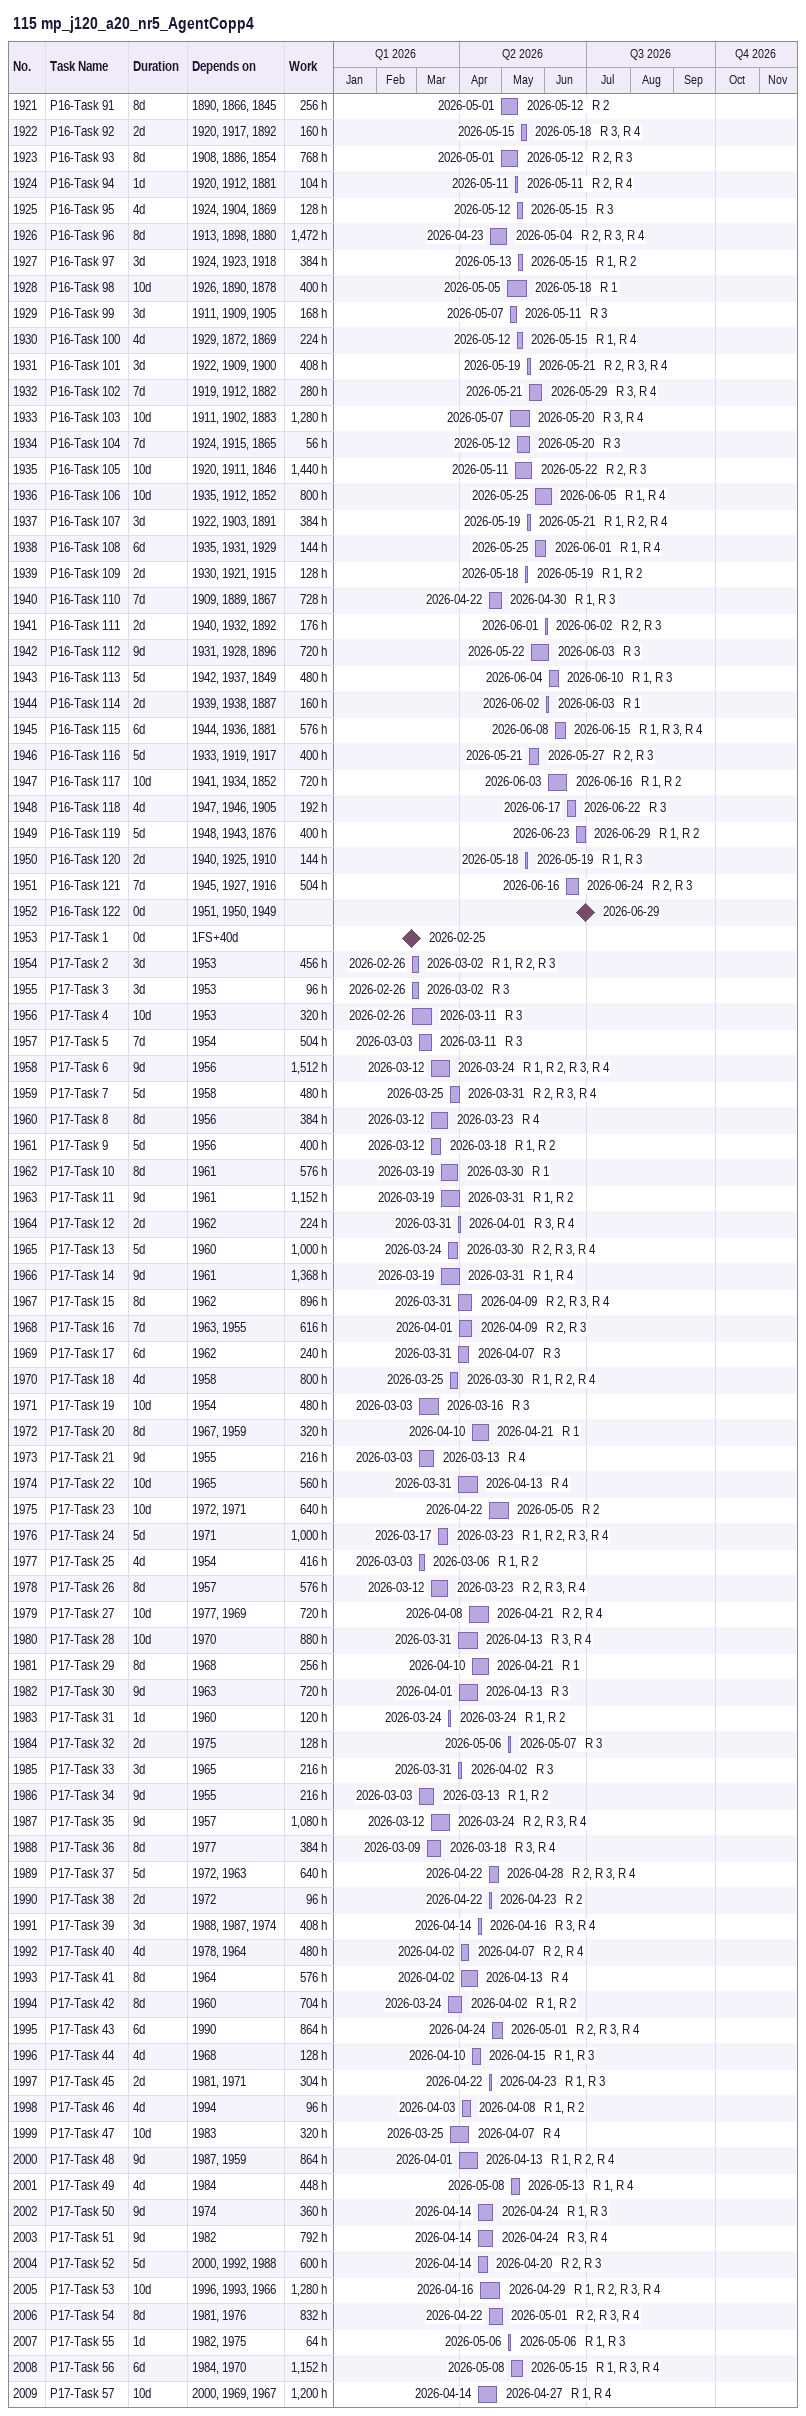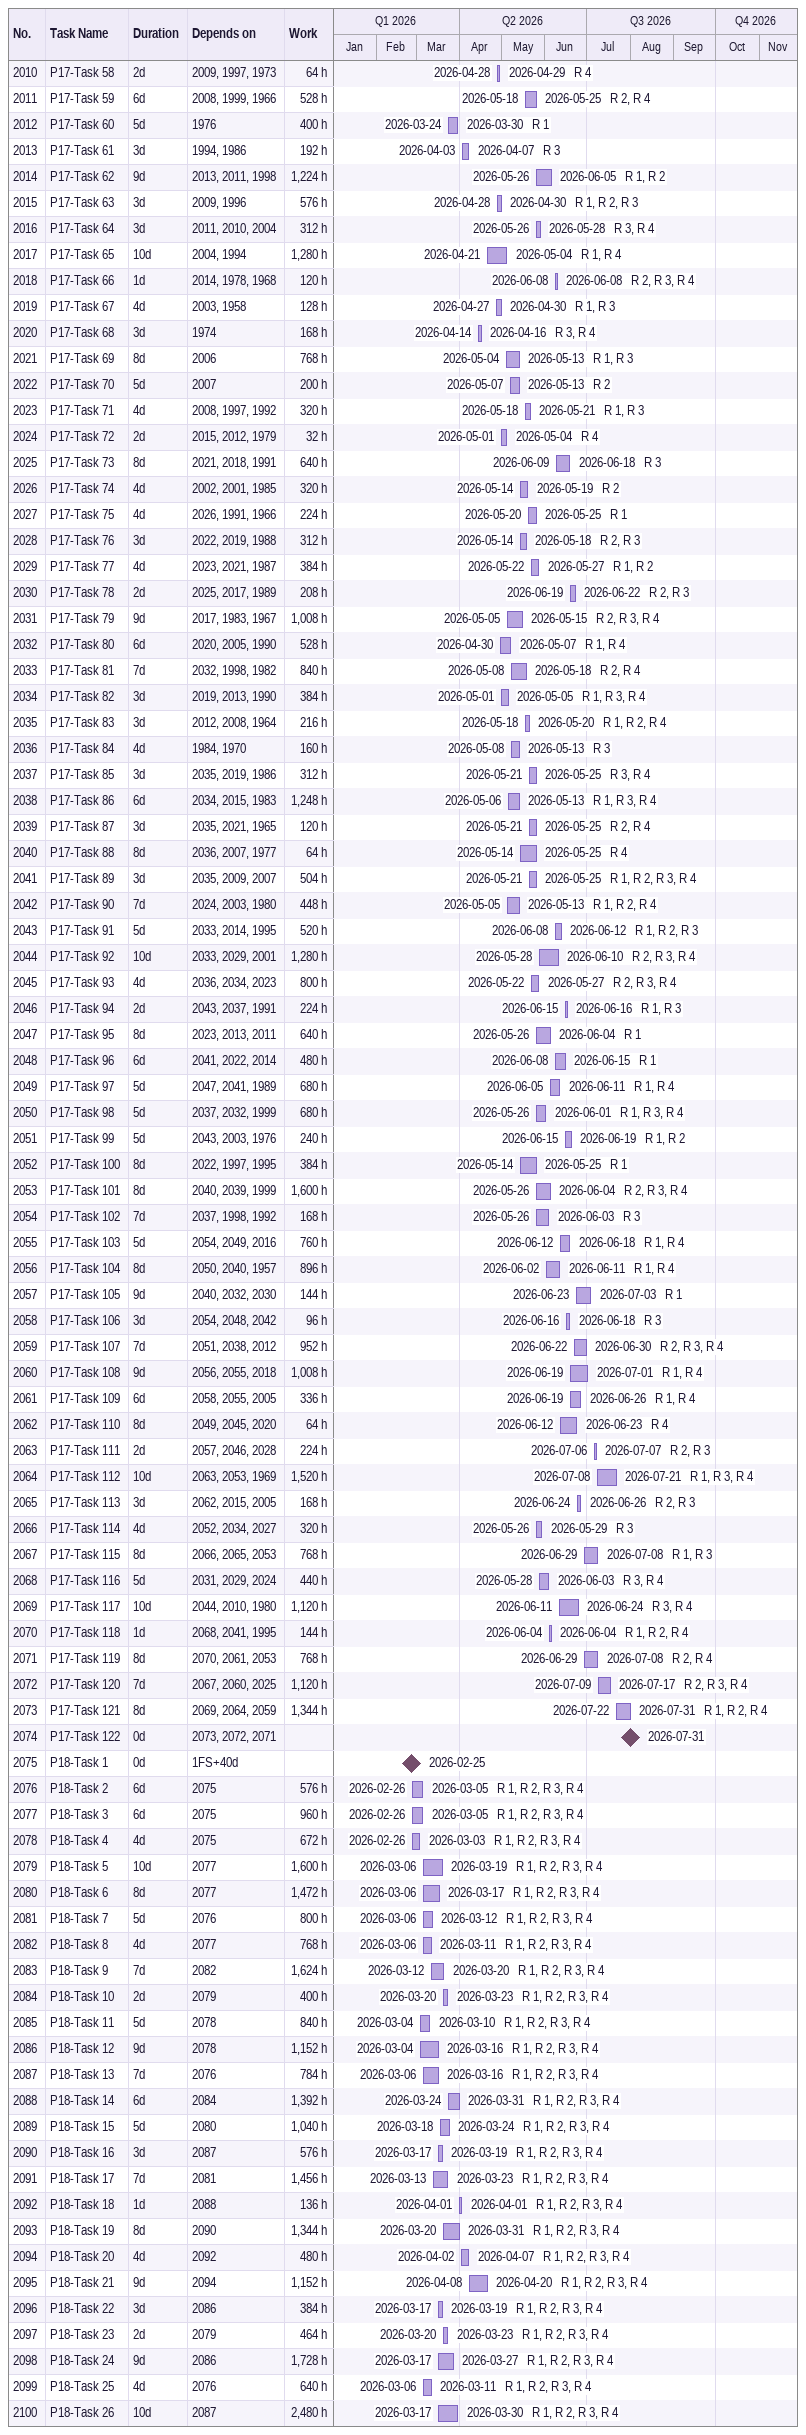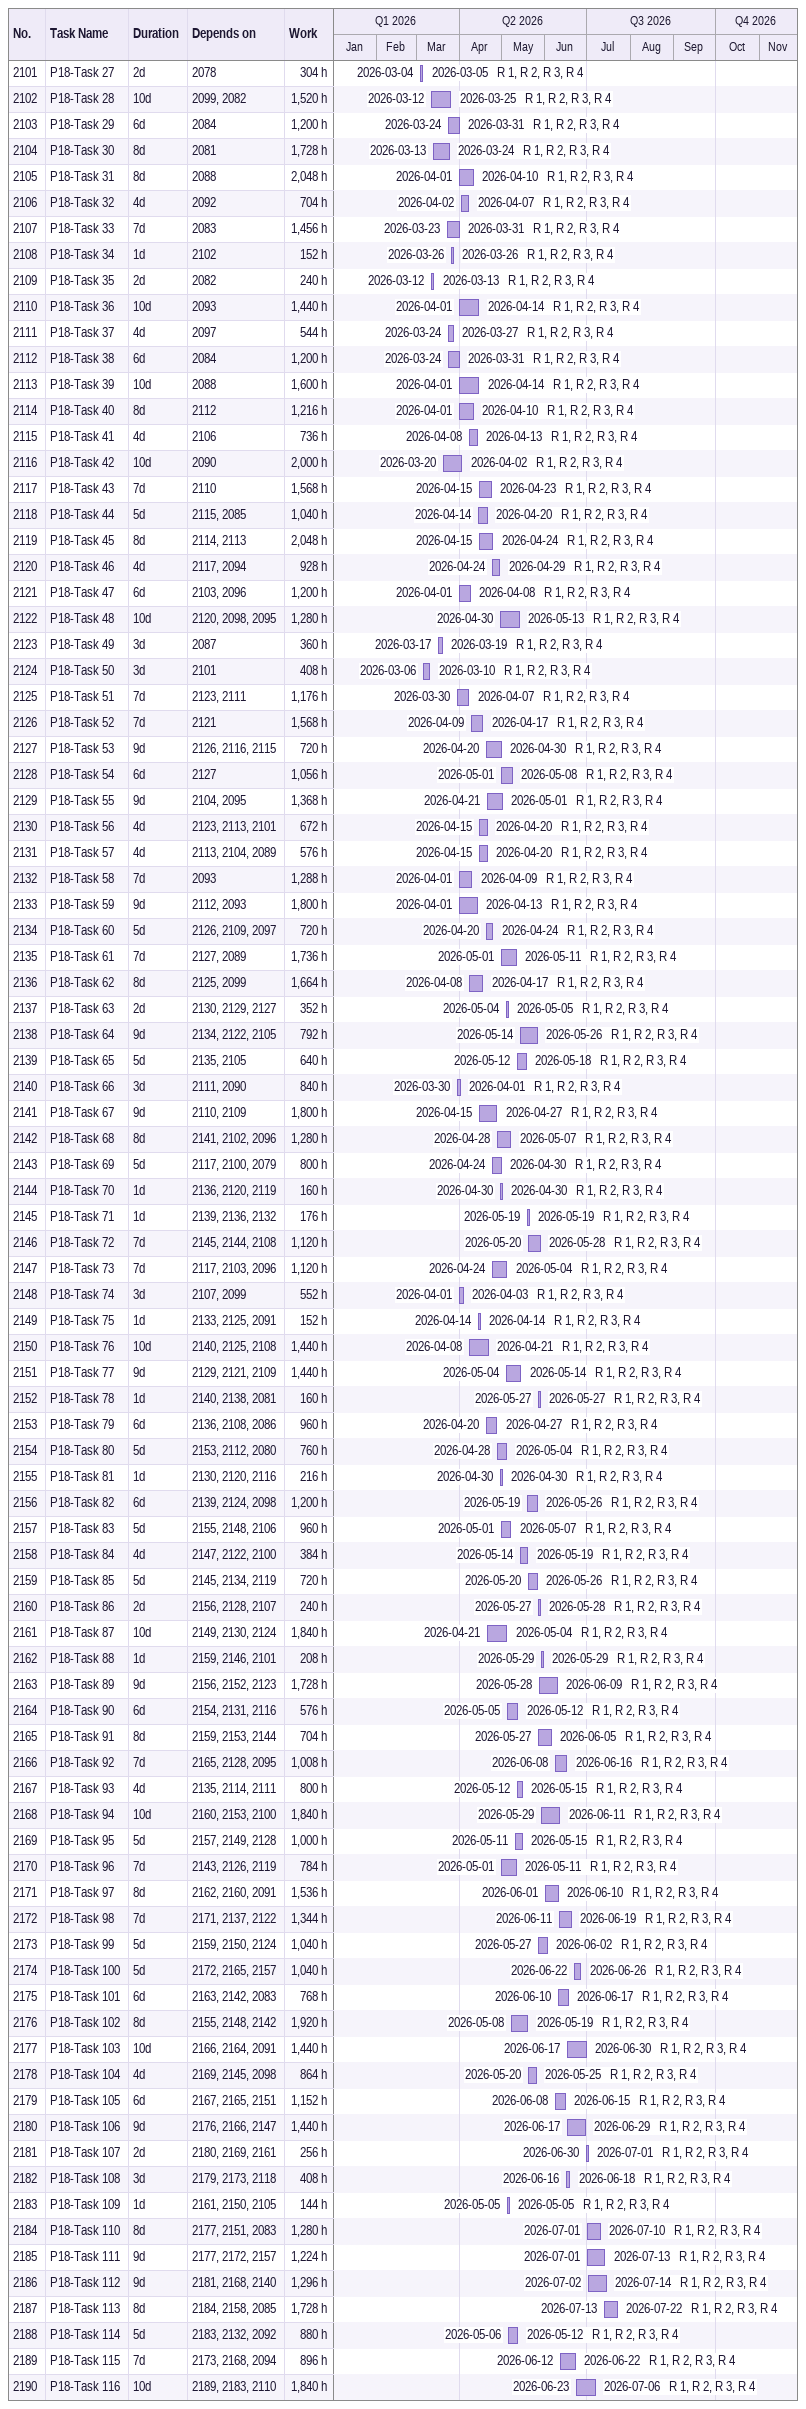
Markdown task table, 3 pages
115 mp_j120_a20_nr5_AgentCopp4

| ID | Task | Duration | Start | Finish | Predecessors | Resources | Work (h) |
|---|---|---|---|---|---|---|---|
| 1921 | P16-Task 91 | 8d | 2026-05-01 | 2026-05-12 | 1890, 1866, 1845 | R 2 | 256 |
| 1922 | P16-Task 92 | 2d | 2026-05-15 | 2026-05-18 | 1920, 1917, 1892 | R 3, R 4 | 160 |
| 1923 | P16-Task 93 | 8d | 2026-05-01 | 2026-05-12 | 1908, 1886, 1854 | R 2, R 3 | 768 |
| 1924 | P16-Task 94 | 1d | 2026-05-11 | 2026-05-11 | 1920, 1912, 1881 | R 2, R 4 | 104 |
| 1925 | P16-Task 95 | 4d | 2026-05-12 | 2026-05-15 | 1924, 1904, 1869 | R 3 | 128 |
| 1926 | P16-Task 96 | 8d | 2026-04-23 | 2026-05-04 | 1913, 1898, 1880 | R 2, R 3, R 4 | 1472 |
| 1927 | P16-Task 97 | 3d | 2026-05-13 | 2026-05-15 | 1924, 1923, 1918 | R 1, R 2 | 384 |
| 1928 | P16-Task 98 | 10d | 2026-05-05 | 2026-05-18 | 1926, 1890, 1878 | R 1 | 400 |
| 1929 | P16-Task 99 | 3d | 2026-05-07 | 2026-05-11 | 1911, 1909, 1905 | R 3 | 168 |
| 1930 | P16-Task 100 | 4d | 2026-05-12 | 2026-05-15 | 1929, 1872, 1869 | R 1, R 4 | 224 |
| 1931 | P16-Task 101 | 3d | 2026-05-19 | 2026-05-21 | 1922, 1909, 1900 | R 2, R 3, R 4 | 408 |
| 1932 | P16-Task 102 | 7d | 2026-05-21 | 2026-05-29 | 1919, 1912, 1882 | R 3, R 4 | 280 |
| 1933 | P16-Task 103 | 10d | 2026-05-07 | 2026-05-20 | 1911, 1902, 1883 | R 3, R 4 | 1280 |
| 1934 | P16-Task 104 | 7d | 2026-05-12 | 2026-05-20 | 1924, 1915, 1865 | R 3 | 56 |
| 1935 | P16-Task 105 | 10d | 2026-05-11 | 2026-05-22 | 1920, 1911, 1846 | R 2, R 3 | 1440 |
| 1936 | P16-Task 106 | 10d | 2026-05-25 | 2026-06-05 | 1935, 1912, 1852 | R 1, R 4 | 800 |
| 1937 | P16-Task 107 | 3d | 2026-05-19 | 2026-05-21 | 1922, 1903, 1891 | R 1, R 2, R 4 | 384 |
| 1938 | P16-Task 108 | 6d | 2026-05-25 | 2026-06-01 | 1935, 1931, 1929 | R 1, R 4 | 144 |
| 1939 | P16-Task 109 | 2d | 2026-05-18 | 2026-05-19 | 1930, 1921, 1915 | R 1, R 2 | 128 |
| 1940 | P16-Task 110 | 7d | 2026-04-22 | 2026-04-30 | 1909, 1889, 1867 | R 1, R 3 | 728 |
| 1941 | P16-Task 111 | 2d | 2026-06-01 | 2026-06-02 | 1940, 1932, 1892 | R 2, R 3 | 176 |
| 1942 | P16-Task 112 | 9d | 2026-05-22 | 2026-06-03 | 1931, 1928, 1896 | R 3 | 720 |
| 1943 | P16-Task 113 | 5d | 2026-06-04 | 2026-06-10 | 1942, 1937, 1849 | R 1, R 3 | 480 |
| 1944 | P16-Task 114 | 2d | 2026-06-02 | 2026-06-03 | 1939, 1938, 1887 | R 1 | 160 |
| 1945 | P16-Task 115 | 6d | 2026-06-08 | 2026-06-15 | 1944, 1936, 1881 | R 1, R 3, R 4 | 576 |
| 1946 | P16-Task 116 | 5d | 2026-05-21 | 2026-05-27 | 1933, 1919, 1917 | R 2, R 3 | 400 |
| 1947 | P16-Task 117 | 10d | 2026-06-03 | 2026-06-16 | 1941, 1934, 1852 | R 1, R 2 | 720 |
| 1948 | P16-Task 118 | 4d | 2026-06-17 | 2026-06-22 | 1947, 1946, 1905 | R 3 | 192 |
| 1949 | P16-Task 119 | 5d | 2026-06-23 | 2026-06-29 | 1948, 1943, 1876 | R 1, R 2 | 400 |
| 1950 | P16-Task 120 | 2d | 2026-05-18 | 2026-05-19 | 1940, 1925, 1910 | R 1, R 3 | 144 |
| 1951 | P16-Task 121 | 7d | 2026-06-16 | 2026-06-24 | 1945, 1927, 1916 | R 2, R 3 | 504 |
| 1952 | P16-Task 122 | 0d | 2026-06-29 | 2026-06-29 | 1951, 1950, 1949 |  |  |
| 1953 | P17-Task 1 | 0d | 2026-02-25 | 2026-02-25 | 1FS+40d |  |  |
| 1954 | P17-Task 2 | 3d | 2026-02-26 | 2026-03-02 | 1953 | R 1, R 2, R 3 | 456 |
| 1955 | P17-Task 3 | 3d | 2026-02-26 | 2026-03-02 | 1953 | R 3 | 96 |
| 1956 | P17-Task 4 | 10d | 2026-02-26 | 2026-03-11 | 1953 | R 3 | 320 |
| 1957 | P17-Task 5 | 7d | 2026-03-03 | 2026-03-11 | 1954 | R 3 | 504 |
| 1958 | P17-Task 6 | 9d | 2026-03-12 | 2026-03-24 | 1956 | R 1, R 2, R 3, R 4 | 1512 |
| 1959 | P17-Task 7 | 5d | 2026-03-25 | 2026-03-31 | 1958 | R 2, R 3, R 4 | 480 |
| 1960 | P17-Task 8 | 8d | 2026-03-12 | 2026-03-23 | 1956 | R 4 | 384 |
| 1961 | P17-Task 9 | 5d | 2026-03-12 | 2026-03-18 | 1956 | R 1, R 2 | 400 |
| 1962 | P17-Task 10 | 8d | 2026-03-19 | 2026-03-30 | 1961 | R 1 | 576 |
| 1963 | P17-Task 11 | 9d | 2026-03-19 | 2026-03-31 | 1961 | R 1, R 2 | 1152 |
| 1964 | P17-Task 12 | 2d | 2026-03-31 | 2026-04-01 | 1962 | R 3, R 4 | 224 |
| 1965 | P17-Task 13 | 5d | 2026-03-24 | 2026-03-30 | 1960 | R 2, R 3, R 4 | 1000 |
| 1966 | P17-Task 14 | 9d | 2026-03-19 | 2026-03-31 | 1961 | R 1, R 4 | 1368 |
| 1967 | P17-Task 15 | 8d | 2026-03-31 | 2026-04-09 | 1962 | R 2, R 3, R 4 | 896 |
| 1968 | P17-Task 16 | 7d | 2026-04-01 | 2026-04-09 | 1963, 1955 | R 2, R 3 | 616 |
| 1969 | P17-Task 17 | 6d | 2026-03-31 | 2026-04-07 | 1962 | R 3 | 240 |
| 1970 | P17-Task 18 | 4d | 2026-03-25 | 2026-03-30 | 1958 | R 1, R 2, R 4 | 800 |
| 1971 | P17-Task 19 | 10d | 2026-03-03 | 2026-03-16 | 1954 | R 3 | 480 |
| 1972 | P17-Task 20 | 8d | 2026-04-10 | 2026-04-21 | 1967, 1959 | R 1 | 320 |
| 1973 | P17-Task 21 | 9d | 2026-03-03 | 2026-03-13 | 1955 | R 4 | 216 |
| 1974 | P17-Task 22 | 10d | 2026-03-31 | 2026-04-13 | 1965 | R 4 | 560 |
| 1975 | P17-Task 23 | 10d | 2026-04-22 | 2026-05-05 | 1972, 1971 | R 2 | 640 |
| 1976 | P17-Task 24 | 5d | 2026-03-17 | 2026-03-23 | 1971 | R 1, R 2, R 3, R 4 | 1000 |
| 1977 | P17-Task 25 | 4d | 2026-03-03 | 2026-03-06 | 1954 | R 1, R 2 | 416 |
| 1978 | P17-Task 26 | 8d | 2026-03-12 | 2026-03-23 | 1957 | R 2, R 3, R 4 | 576 |
| 1979 | P17-Task 27 | 10d | 2026-04-08 | 2026-04-21 | 1977, 1969 | R 2, R 4 | 720 |
| 1980 | P17-Task 28 | 10d | 2026-03-31 | 2026-04-13 | 1970 | R 3, R 4 | 880 |
| 1981 | P17-Task 29 | 8d | 2026-04-10 | 2026-04-21 | 1968 | R 1 | 256 |
| 1982 | P17-Task 30 | 9d | 2026-04-01 | 2026-04-13 | 1963 | R 3 | 720 |
| 1983 | P17-Task 31 | 1d | 2026-03-24 | 2026-03-24 | 1960 | R 1, R 2 | 120 |
| 1984 | P17-Task 32 | 2d | 2026-05-06 | 2026-05-07 | 1975 | R 3 | 128 |
| 1985 | P17-Task 33 | 3d | 2026-03-31 | 2026-04-02 | 1965 | R 3 | 216 |
| 1986 | P17-Task 34 | 9d | 2026-03-03 | 2026-03-13 | 1955 | R 1, R 2 | 216 |
| 1987 | P17-Task 35 | 9d | 2026-03-12 | 2026-03-24 | 1957 | R 2, R 3, R 4 | 1080 |
| 1988 | P17-Task 36 | 8d | 2026-03-09 | 2026-03-18 | 1977 | R 3, R 4 | 384 |
| 1989 | P17-Task 37 | 5d | 2026-04-22 | 2026-04-28 | 1972, 1963 | R 2, R 3, R 4 | 640 |
| 1990 | P17-Task 38 | 2d | 2026-04-22 | 2026-04-23 | 1972 | R 2 | 96 |
| 1991 | P17-Task 39 | 3d | 2026-04-14 | 2026-04-16 | 1988, 1987, 1974 | R 3, R 4 | 408 |
| 1992 | P17-Task 40 | 4d | 2026-04-02 | 2026-04-07 | 1978, 1964 | R 2, R 4 | 480 |
| 1993 | P17-Task 41 | 8d | 2026-04-02 | 2026-04-13 | 1964 | R 4 | 576 |
| 1994 | P17-Task 42 | 8d | 2026-03-24 | 2026-04-02 | 1960 | R 1, R 2 | 704 |
| 1995 | P17-Task 43 | 6d | 2026-04-24 | 2026-05-01 | 1990 | R 2, R 3, R 4 | 864 |
| 1996 | P17-Task 44 | 4d | 2026-04-10 | 2026-04-15 | 1968 | R 1, R 3 | 128 |
| 1997 | P17-Task 45 | 2d | 2026-04-22 | 2026-04-23 | 1981, 1971 | R 1, R 3 | 304 |
| 1998 | P17-Task 46 | 4d | 2026-04-03 | 2026-04-08 | 1994 | R 1, R 2 | 96 |
| 1999 | P17-Task 47 | 10d | 2026-03-25 | 2026-04-07 | 1983 | R 4 | 320 |
| 2000 | P17-Task 48 | 9d | 2026-04-01 | 2026-04-13 | 1987, 1959 | R 1, R 2, R 4 | 864 |
| 2001 | P17-Task 49 | 4d | 2026-05-08 | 2026-05-13 | 1984 | R 1, R 4 | 448 |
| 2002 | P17-Task 50 | 9d | 2026-04-14 | 2026-04-24 | 1974 | R 1, R 3 | 360 |
| 2003 | P17-Task 51 | 9d | 2026-04-14 | 2026-04-24 | 1982 | R 3, R 4 | 792 |
| 2004 | P17-Task 52 | 5d | 2026-04-14 | 2026-04-20 | 2000, 1992, 1988 | R 2, R 3 | 600 |
| 2005 | P17-Task 53 | 10d | 2026-04-16 | 2026-04-29 | 1996, 1993, 1966 | R 1, R 2, R 3, R 4 | 1280 |
| 2006 | P17-Task 54 | 8d | 2026-04-22 | 2026-05-01 | 1981, 1976 | R 2, R 3, R 4 | 832 |
| 2007 | P17-Task 55 | 1d | 2026-05-06 | 2026-05-06 | 1982, 1975 | R 1, R 3 | 64 |
| 2008 | P17-Task 56 | 6d | 2026-05-08 | 2026-05-15 | 1984, 1970 | R 1, R 3, R 4 | 1152 |
| 2009 | P17-Task 57 | 10d | 2026-04-14 | 2026-04-27 | 2000, 1969, 1967 | R 1, R 4 | 1200 |
| 2010 | P17-Task 58 | 2d | 2026-04-28 | 2026-04-29 | 2009, 1997, 1973 | R 4 | 64 |
| 2011 | P17-Task 59 | 6d | 2026-05-18 | 2026-05-25 | 2008, 1999, 1966 | R 2, R 4 | 528 |
| 2012 | P17-Task 60 | 5d | 2026-03-24 | 2026-03-30 | 1976 | R 1 | 400 |
| 2013 | P17-Task 61 | 3d | 2026-04-03 | 2026-04-07 | 1994, 1986 | R 3 | 192 |
| 2014 | P17-Task 62 | 9d | 2026-05-26 | 2026-06-05 | 2013, 2011, 1998 | R 1, R 2 | 1224 |
| 2015 | P17-Task 63 | 3d | 2026-04-28 | 2026-04-30 | 2009, 1996 | R 1, R 2, R 3 | 576 |
| 2016 | P17-Task 64 | 3d | 2026-05-26 | 2026-05-28 | 2011, 2010, 2004 | R 3, R 4 | 312 |
| 2017 | P17-Task 65 | 10d | 2026-04-21 | 2026-05-04 | 2004, 1994 | R 1, R 4 | 1280 |
| 2018 | P17-Task 66 | 1d | 2026-06-08 | 2026-06-08 | 2014, 1978, 1968 | R 2, R 3, R 4 | 120 |
| 2019 | P17-Task 67 | 4d | 2026-04-27 | 2026-04-30 | 2003, 1958 | R 1, R 3 | 128 |
| 2020 | P17-Task 68 | 3d | 2026-04-14 | 2026-04-16 | 1974 | R 3, R 4 | 168 |
| 2021 | P17-Task 69 | 8d | 2026-05-04 | 2026-05-13 | 2006 | R 1, R 3 | 768 |
| 2022 | P17-Task 70 | 5d | 2026-05-07 | 2026-05-13 | 2007 | R 2 | 200 |
| 2023 | P17-Task 71 | 4d | 2026-05-18 | 2026-05-21 | 2008, 1997, 1992 | R 1, R 3 | 320 |
| 2024 | P17-Task 72 | 2d | 2026-05-01 | 2026-05-04 | 2015, 2012, 1979 | R 4 | 32 |
| 2025 | P17-Task 73 | 8d | 2026-06-09 | 2026-06-18 | 2021, 2018, 1991 | R 3 | 640 |
| 2026 | P17-Task 74 | 4d | 2026-05-14 | 2026-05-19 | 2002, 2001, 1985 | R 2 | 320 |
| 2027 | P17-Task 75 | 4d | 2026-05-20 | 2026-05-25 | 2026, 1991, 1966 | R 1 | 224 |
| 2028 | P17-Task 76 | 3d | 2026-05-14 | 2026-05-18 | 2022, 2019, 1988 | R 2, R 3 | 312 |
| 2029 | P17-Task 77 | 4d | 2026-05-22 | 2026-05-27 | 2023, 2021, 1987 | R 1, R 2 | 384 |
| 2030 | P17-Task 78 | 2d | 2026-06-19 | 2026-06-22 | 2025, 2017, 1989 | R 2, R 3 | 208 |
| 2031 | P17-Task 79 | 9d | 2026-05-05 | 2026-05-15 | 2017, 1983, 1967 | R 2, R 3, R 4 | 1008 |
| 2032 | P17-Task 80 | 6d | 2026-04-30 | 2026-05-07 | 2020, 2005, 1990 | R 1, R 4 | 528 |
| 2033 | P17-Task 81 | 7d | 2026-05-08 | 2026-05-18 | 2032, 1998, 1982 | R 2, R 4 | 840 |
| 2034 | P17-Task 82 | 3d | 2026-05-01 | 2026-05-05 | 2019, 2013, 1990 | R 1, R 3, R 4 | 384 |
| 2035 | P17-Task 83 | 3d | 2026-05-18 | 2026-05-20 | 2012, 2008, 1964 | R 1, R 2, R 4 | 216 |
| 2036 | P17-Task 84 | 4d | 2026-05-08 | 2026-05-13 | 1984, 1970 | R 3 | 160 |
| 2037 | P17-Task 85 | 3d | 2026-05-21 | 2026-05-25 | 2035, 2019, 1986 | R 3, R 4 | 312 |
| 2038 | P17-Task 86 | 6d | 2026-05-06 | 2026-05-13 | 2034, 2015, 1983 | R 1, R 3, R 4 | 1248 |
| 2039 | P17-Task 87 | 3d | 2026-05-21 | 2026-05-25 | 2035, 2021, 1965 | R 2, R 4 | 120 |
| 2040 | P17-Task 88 | 8d | 2026-05-14 | 2026-05-25 | 2036, 2007, 1977 | R 4 | 64 |
| 2041 | P17-Task 89 | 3d | 2026-05-21 | 2026-05-25 | 2035, 2009, 2007 | R 1, R 2, R 3, R 4 | 504 |
| 2042 | P17-Task 90 | 7d | 2026-05-05 | 2026-05-13 | 2024, 2003, 1980 | R 1, R 2, R 4 | 448 |
| 2043 | P17-Task 91 | 5d | 2026-06-08 | 2026-06-12 | 2033, 2014, 1995 | R 1, R 2, R 3 | 520 |
| 2044 | P17-Task 92 | 10d | 2026-05-28 | 2026-06-10 | 2033, 2029, 2001 | R 2, R 3, R 4 | 1280 |
| 2045 | P17-Task 93 | 4d | 2026-05-22 | 2026-05-27 | 2036, 2034, 2023 | R 2, R 3, R 4 | 800 |
| 2046 | P17-Task 94 | 2d | 2026-06-15 | 2026-06-16 | 2043, 2037, 1991 | R 1, R 3 | 224 |
| 2047 | P17-Task 95 | 8d | 2026-05-26 | 2026-06-04 | 2023, 2013, 2011 | R 1 | 640 |
| 2048 | P17-Task 96 | 6d | 2026-06-08 | 2026-06-15 | 2041, 2022, 2014 | R 1 | 480 |
| 2049 | P17-Task 97 | 5d | 2026-06-05 | 2026-06-11 | 2047, 2041, 1989 | R 1, R 4 | 680 |
| 2050 | P17-Task 98 | 5d | 2026-05-26 | 2026-06-01 | 2037, 2032, 1999 | R 1, R 3, R 4 | 680 |
| 2051 | P17-Task 99 | 5d | 2026-06-15 | 2026-06-19 | 2043, 2003, 1976 | R 1, R 2 | 240 |
| 2052 | P17-Task 100 | 8d | 2026-05-14 | 2026-05-25 | 2022, 1997, 1995 | R 1 | 384 |
| 2053 | P17-Task 101 | 8d | 2026-05-26 | 2026-06-04 | 2040, 2039, 1999 | R 2, R 3, R 4 | 1600 |
| 2054 | P17-Task 102 | 7d | 2026-05-26 | 2026-06-03 | 2037, 1998, 1992 | R 3 | 168 |
| 2055 | P17-Task 103 | 5d | 2026-06-12 | 2026-06-18 | 2054, 2049, 2016 | R 1, R 4 | 760 |
| 2056 | P17-Task 104 | 8d | 2026-06-02 | 2026-06-11 | 2050, 2040, 1957 | R 1, R 4 | 896 |
| 2057 | P17-Task 105 | 9d | 2026-06-23 | 2026-07-03 | 2040, 2032, 2030 | R 1 | 144 |
| 2058 | P17-Task 106 | 3d | 2026-06-16 | 2026-06-18 | 2054, 2048, 2042 | R 3 | 96 |
| 2059 | P17-Task 107 | 7d | 2026-06-22 | 2026-06-30 | 2051, 2038, 2012 | R 2, R 3, R 4 | 952 |
| 2060 | P17-Task 108 | 9d | 2026-06-19 | 2026-07-01 | 2056, 2055, 2018 | R 1, R 4 | 1008 |
| 2061 | P17-Task 109 | 6d | 2026-06-19 | 2026-06-26 | 2058, 2055, 2005 | R 1, R 4 | 336 |
| 2062 | P17-Task 110 | 8d | 2026-06-12 | 2026-06-23 | 2049, 2045, 2020 | R 4 | 64 |
| 2063 | P17-Task 111 | 2d | 2026-07-06 | 2026-07-07 | 2057, 2046, 2028 | R 2, R 3 | 224 |
| 2064 | P17-Task 112 | 10d | 2026-07-08 | 2026-07-21 | 2063, 2053, 1969 | R 1, R 3, R 4 | 1520 |
| 2065 | P17-Task 113 | 3d | 2026-06-24 | 2026-06-26 | 2062, 2015, 2005 | R 2, R 3 | 168 |
| 2066 | P17-Task 114 | 4d | 2026-05-26 | 2026-05-29 | 2052, 2034, 2027 | R 3 | 320 |
| 2067 | P17-Task 115 | 8d | 2026-06-29 | 2026-07-08 | 2066, 2065, 2053 | R 1, R 3 | 768 |
| 2068 | P17-Task 116 | 5d | 2026-05-28 | 2026-06-03 | 2031, 2029, 2024 | R 3, R 4 | 440 |
| 2069 | P17-Task 117 | 10d | 2026-06-11 | 2026-06-24 | 2044, 2010, 1980 | R 3, R 4 | 1120 |
| 2070 | P17-Task 118 | 1d | 2026-06-04 | 2026-06-04 | 2068, 2041, 1995 | R 1, R 2, R 4 | 144 |
| 2071 | P17-Task 119 | 8d | 2026-06-29 | 2026-07-08 | 2070, 2061, 2053 | R 2, R 4 | 768 |
| 2072 | P17-Task 120 | 7d | 2026-07-09 | 2026-07-17 | 2067, 2060, 2025 | R 2, R 3, R 4 | 1120 |
| 2073 | P17-Task 121 | 8d | 2026-07-22 | 2026-07-31 | 2069, 2064, 2059 | R 1, R 2, R 4 | 1344 |
| 2074 | P17-Task 122 | 0d | 2026-07-31 | 2026-07-31 | 2073, 2072, 2071 |  |  |
| 2075 | P18-Task 1 | 0d | 2026-02-25 | 2026-02-25 | 1FS+40d |  |  |
| 2076 | P18-Task 2 | 6d | 2026-02-26 | 2026-03-05 | 2075 | R 1, R 2, R 3, R 4 | 576 |
| 2077 | P18-Task 3 | 6d | 2026-02-26 | 2026-03-05 | 2075 | R 1, R 2, R 3, R 4 | 960 |
| 2078 | P18-Task 4 | 4d | 2026-02-26 | 2026-03-03 | 2075 | R 1, R 2, R 3, R 4 | 672 |
| 2079 | P18-Task 5 | 10d | 2026-03-06 | 2026-03-19 | 2077 | R 1, R 2, R 3, R 4 | 1600 |
| 2080 | P18-Task 6 | 8d | 2026-03-06 | 2026-03-17 | 2077 | R 1, R 2, R 3, R 4 | 1472 |
| 2081 | P18-Task 7 | 5d | 2026-03-06 | 2026-03-12 | 2076 | R 1, R 2, R 3, R 4 | 800 |
| 2082 | P18-Task 8 | 4d | 2026-03-06 | 2026-03-11 | 2077 | R 1, R 2, R 3, R 4 | 768 |
| 2083 | P18-Task 9 | 7d | 2026-03-12 | 2026-03-20 | 2082 | R 1, R 2, R 3, R 4 | 1624 |
| 2084 | P18-Task 10 | 2d | 2026-03-20 | 2026-03-23 | 2079 | R 1, R 2, R 3, R 4 | 400 |
| 2085 | P18-Task 11 | 5d | 2026-03-04 | 2026-03-10 | 2078 | R 1, R 2, R 3, R 4 | 840 |
| 2086 | P18-Task 12 | 9d | 2026-03-04 | 2026-03-16 | 2078 | R 1, R 2, R 3, R 4 | 1152 |
| 2087 | P18-Task 13 | 7d | 2026-03-06 | 2026-03-16 | 2076 | R 1, R 2, R 3, R 4 | 784 |
| 2088 | P18-Task 14 | 6d | 2026-03-24 | 2026-03-31 | 2084 | R 1, R 2, R 3, R 4 | 1392 |
| 2089 | P18-Task 15 | 5d | 2026-03-18 | 2026-03-24 | 2080 | R 1, R 2, R 3, R 4 | 1040 |
| 2090 | P18-Task 16 | 3d | 2026-03-17 | 2026-03-19 | 2087 | R 1, R 2, R 3, R 4 | 576 |
| 2091 | P18-Task 17 | 7d | 2026-03-13 | 2026-03-23 | 2081 | R 1, R 2, R 3, R 4 | 1456 |
| 2092 | P18-Task 18 | 1d | 2026-04-01 | 2026-04-01 | 2088 | R 1, R 2, R 3, R 4 | 136 |
| 2093 | P18-Task 19 | 8d | 2026-03-20 | 2026-03-31 | 2090 | R 1, R 2, R 3, R 4 | 1344 |
| 2094 | P18-Task 20 | 4d | 2026-04-02 | 2026-04-07 | 2092 | R 1, R 2, R 3, R 4 | 480 |
| 2095 | P18-Task 21 | 9d | 2026-04-08 | 2026-04-20 | 2094 | R 1, R 2, R 3, R 4 | 1152 |
| 2096 | P18-Task 22 | 3d | 2026-03-17 | 2026-03-19 | 2086 | R 1, R 2, R 3, R 4 | 384 |
| 2097 | P18-Task 23 | 2d | 2026-03-20 | 2026-03-23 | 2079 | R 1, R 2, R 3, R 4 | 464 |
| 2098 | P18-Task 24 | 9d | 2026-03-17 | 2026-03-27 | 2086 | R 1, R 2, R 3, R 4 | 1728 |
| 2099 | P18-Task 25 | 4d | 2026-03-06 | 2026-03-11 | 2076 | R 1, R 2, R 3, R 4 | 640 |
| 2100 | P18-Task 26 | 10d | 2026-03-17 | 2026-03-30 | 2087 | R 1, R 2, R 3, R 4 | 2480 |
| 2101 | P18-Task 27 | 2d | 2026-03-04 | 2026-03-05 | 2078 | R 1, R 2, R 3, R 4 | 304 |
| 2102 | P18-Task 28 | 10d | 2026-03-12 | 2026-03-25 | 2099, 2082 | R 1, R 2, R 3, R 4 | 1520 |
| 2103 | P18-Task 29 | 6d | 2026-03-24 | 2026-03-31 | 2084 | R 1, R 2, R 3, R 4 | 1200 |
| 2104 | P18-Task 30 | 8d | 2026-03-13 | 2026-03-24 | 2081 | R 1, R 2, R 3, R 4 | 1728 |
| 2105 | P18-Task 31 | 8d | 2026-04-01 | 2026-04-10 | 2088 | R 1, R 2, R 3, R 4 | 2048 |
| 2106 | P18-Task 32 | 4d | 2026-04-02 | 2026-04-07 | 2092 | R 1, R 2, R 3, R 4 | 704 |
| 2107 | P18-Task 33 | 7d | 2026-03-23 | 2026-03-31 | 2083 | R 1, R 2, R 3, R 4 | 1456 |
| 2108 | P18-Task 34 | 1d | 2026-03-26 | 2026-03-26 | 2102 | R 1, R 2, R 3, R 4 | 152 |
| 2109 | P18-Task 35 | 2d | 2026-03-12 | 2026-03-13 | 2082 | R 1, R 2, R 3, R 4 | 240 |
| 2110 | P18-Task 36 | 10d | 2026-04-01 | 2026-04-14 | 2093 | R 1, R 2, R 3, R 4 | 1440 |
| 2111 | P18-Task 37 | 4d | 2026-03-24 | 2026-03-27 | 2097 | R 1, R 2, R 3, R 4 | 544 |
| 2112 | P18-Task 38 | 6d | 2026-03-24 | 2026-03-31 | 2084 | R 1, R 2, R 3, R 4 | 1200 |
| 2113 | P18-Task 39 | 10d | 2026-04-01 | 2026-04-14 | 2088 | R 1, R 2, R 3, R 4 | 1600 |
| 2114 | P18-Task 40 | 8d | 2026-04-01 | 2026-04-10 | 2112 | R 1, R 2, R 3, R 4 | 1216 |
| 2115 | P18-Task 41 | 4d | 2026-04-08 | 2026-04-13 | 2106 | R 1, R 2, R 3, R 4 | 736 |
| 2116 | P18-Task 42 | 10d | 2026-03-20 | 2026-04-02 | 2090 | R 1, R 2, R 3, R 4 | 2000 |
| 2117 | P18-Task 43 | 7d | 2026-04-15 | 2026-04-23 | 2110 | R 1, R 2, R 3, R 4 | 1568 |
| 2118 | P18-Task 44 | 5d | 2026-04-14 | 2026-04-20 | 2115, 2085 | R 1, R 2, R 3, R 4 | 1040 |
| 2119 | P18-Task 45 | 8d | 2026-04-15 | 2026-04-24 | 2114, 2113 | R 1, R 2, R 3, R 4 | 2048 |
| 2120 | P18-Task 46 | 4d | 2026-04-24 | 2026-04-29 | 2117, 2094 | R 1, R 2, R 3, R 4 | 928 |
| 2121 | P18-Task 47 | 6d | 2026-04-01 | 2026-04-08 | 2103, 2096 | R 1, R 2, R 3, R 4 | 1200 |
| 2122 | P18-Task 48 | 10d | 2026-04-30 | 2026-05-13 | 2120, 2098, 2095 | R 1, R 2, R 3, R 4 | 1280 |
| 2123 | P18-Task 49 | 3d | 2026-03-17 | 2026-03-19 | 2087 | R 1, R 2, R 3, R 4 | 360 |
| 2124 | P18-Task 50 | 3d | 2026-03-06 | 2026-03-10 | 2101 | R 1, R 2, R 3, R 4 | 408 |
| 2125 | P18-Task 51 | 7d | 2026-03-30 | 2026-04-07 | 2123, 2111 | R 1, R 2, R 3, R 4 | 1176 |
| 2126 | P18-Task 52 | 7d | 2026-04-09 | 2026-04-17 | 2121 | R 1, R 2, R 3, R 4 | 1568 |
| 2127 | P18-Task 53 | 9d | 2026-04-20 | 2026-04-30 | 2126, 2116, 2115 | R 1, R 2, R 3, R 4 | 720 |
| 2128 | P18-Task 54 | 6d | 2026-05-01 | 2026-05-08 | 2127 | R 1, R 2, R 3, R 4 | 1056 |
| 2129 | P18-Task 55 | 9d | 2026-04-21 | 2026-05-01 | 2104, 2095 | R 1, R 2, R 3, R 4 | 1368 |
| 2130 | P18-Task 56 | 4d | 2026-04-15 | 2026-04-20 | 2123, 2113, 2101 | R 1, R 2, R 3, R 4 | 672 |
| 2131 | P18-Task 57 | 4d | 2026-04-15 | 2026-04-20 | 2113, 2104, 2089 | R 1, R 2, R 3, R 4 | 576 |
| 2132 | P18-Task 58 | 7d | 2026-04-01 | 2026-04-09 | 2093 | R 1, R 2, R 3, R 4 | 1288 |
| 2133 | P18-Task 59 | 9d | 2026-04-01 | 2026-04-13 | 2112, 2093 | R 1, R 2, R 3, R 4 | 1800 |
| 2134 | P18-Task 60 | 5d | 2026-04-20 | 2026-04-24 | 2126, 2109, 2097 | R 1, R 2, R 3, R 4 | 720 |
| 2135 | P18-Task 61 | 7d | 2026-05-01 | 2026-05-11 | 2127, 2089 | R 1, R 2, R 3, R 4 | 1736 |
| 2136 | P18-Task 62 | 8d | 2026-04-08 | 2026-04-17 | 2125, 2099 | R 1, R 2, R 3, R 4 | 1664 |
| 2137 | P18-Task 63 | 2d | 2026-05-04 | 2026-05-05 | 2130, 2129, 2127 | R 1, R 2, R 3, R 4 | 352 |
| 2138 | P18-Task 64 | 9d | 2026-05-14 | 2026-05-26 | 2134, 2122, 2105 | R 1, R 2, R 3, R 4 | 792 |
| 2139 | P18-Task 65 | 5d | 2026-05-12 | 2026-05-18 | 2135, 2105 | R 1, R 2, R 3, R 4 | 640 |
| 2140 | P18-Task 66 | 3d | 2026-03-30 | 2026-04-01 | 2111, 2090 | R 1, R 2, R 3, R 4 | 840 |
| 2141 | P18-Task 67 | 9d | 2026-04-15 | 2026-04-27 | 2110, 2109 | R 1, R 2, R 3, R 4 | 1800 |
| 2142 | P18-Task 68 | 8d | 2026-04-28 | 2026-05-07 | 2141, 2102, 2096 | R 1, R 2, R 3, R 4 | 1280 |
| 2143 | P18-Task 69 | 5d | 2026-04-24 | 2026-04-30 | 2117, 2100, 2079 | R 1, R 2, R 3, R 4 | 800 |
| 2144 | P18-Task 70 | 1d | 2026-04-30 | 2026-04-30 | 2136, 2120, 2119 | R 1, R 2, R 3, R 4 | 160 |
| 2145 | P18-Task 71 | 1d | 2026-05-19 | 2026-05-19 | 2139, 2136, 2132 | R 1, R 2, R 3, R 4 | 176 |
| 2146 | P18-Task 72 | 7d | 2026-05-20 | 2026-05-28 | 2145, 2144, 2108 | R 1, R 2, R 3, R 4 | 1120 |
| 2147 | P18-Task 73 | 7d | 2026-04-24 | 2026-05-04 | 2117, 2103, 2096 | R 1, R 2, R 3, R 4 | 1120 |
| 2148 | P18-Task 74 | 3d | 2026-04-01 | 2026-04-03 | 2107, 2099 | R 1, R 2, R 3, R 4 | 552 |
| 2149 | P18-Task 75 | 1d | 2026-04-14 | 2026-04-14 | 2133, 2125, 2091 | R 1, R 2, R 3, R 4 | 152 |
| 2150 | P18-Task 76 | 10d | 2026-04-08 | 2026-04-21 | 2140, 2125, 2108 | R 1, R 2, R 3, R 4 | 1440 |
| 2151 | P18-Task 77 | 9d | 2026-05-04 | 2026-05-14 | 2129, 2121, 2109 | R 1, R 2, R 3, R 4 | 1440 |
| 2152 | P18-Task 78 | 1d | 2026-05-27 | 2026-05-27 | 2140, 2138, 2081 | R 1, R 2, R 3, R 4 | 160 |
| 2153 | P18-Task 79 | 6d | 2026-04-20 | 2026-04-27 | 2136, 2108, 2086 | R 1, R 2, R 3, R 4 | 960 |
| 2154 | P18-Task 80 | 5d | 2026-04-28 | 2026-05-04 | 2153, 2112, 2080 | R 1, R 2, R 3, R 4 | 760 |
| 2155 | P18-Task 81 | 1d | 2026-04-30 | 2026-04-30 | 2130, 2120, 2116 | R 1, R 2, R 3, R 4 | 216 |
| 2156 | P18-Task 82 | 6d | 2026-05-19 | 2026-05-26 | 2139, 2124, 2098 | R 1, R 2, R 3, R 4 | 1200 |
| 2157 | P18-Task 83 | 5d | 2026-05-01 | 2026-05-07 | 2155, 2148, 2106 | R 1, R 2, R 3, R 4 | 960 |
| 2158 | P18-Task 84 | 4d | 2026-05-14 | 2026-05-19 | 2147, 2122, 2100 | R 1, R 2, R 3, R 4 | 384 |
| 2159 | P18-Task 85 | 5d | 2026-05-20 | 2026-05-26 | 2145, 2134, 2119 | R 1, R 2, R 3, R 4 | 720 |
| 2160 | P18-Task 86 | 2d | 2026-05-27 | 2026-05-28 | 2156, 2128, 2107 | R 1, R 2, R 3, R 4 | 240 |
| 2161 | P18-Task 87 | 10d | 2026-04-21 | 2026-05-04 | 2149, 2130, 2124 | R 1, R 2, R 3, R 4 | 1840 |
| 2162 | P18-Task 88 | 1d | 2026-05-29 | 2026-05-29 | 2159, 2146, 2101 | R 1, R 2, R 3, R 4 | 208 |
| 2163 | P18-Task 89 | 9d | 2026-05-28 | 2026-06-09 | 2156, 2152, 2123 | R 1, R 2, R 3, R 4 | 1728 |
| 2164 | P18-Task 90 | 6d | 2026-05-05 | 2026-05-12 | 2154, 2131, 2116 | R 1, R 2, R 3, R 4 | 576 |
| 2165 | P18-Task 91 | 8d | 2026-05-27 | 2026-06-05 | 2159, 2153, 2144 | R 1, R 2, R 3, R 4 | 704 |
| 2166 | P18-Task 92 | 7d | 2026-06-08 | 2026-06-16 | 2165, 2128, 2095 | R 1, R 2, R 3, R 4 | 1008 |
| 2167 | P18-Task 93 | 4d | 2026-05-12 | 2026-05-15 | 2135, 2114, 2111 | R 1, R 2, R 3, R 4 | 800 |
| 2168 | P18-Task 94 | 10d | 2026-05-29 | 2026-06-11 | 2160, 2153, 2100 | R 1, R 2, R 3, R 4 | 1840 |
| 2169 | P18-Task 95 | 5d | 2026-05-11 | 2026-05-15 | 2157, 2149, 2128 | R 1, R 2, R 3, R 4 | 1000 |
| 2170 | P18-Task 96 | 7d | 2026-05-01 | 2026-05-11 | 2143, 2126, 2119 | R 1, R 2, R 3, R 4 | 784 |
| 2171 | P18-Task 97 | 8d | 2026-06-01 | 2026-06-10 | 2162, 2160, 2091 | R 1, R 2, R 3, R 4 | 1536 |
| 2172 | P18-Task 98 | 7d | 2026-06-11 | 2026-06-19 | 2171, 2137, 2122 | R 1, R 2, R 3, R 4 | 1344 |
| 2173 | P18-Task 99 | 5d | 2026-05-27 | 2026-06-02 | 2159, 2150, 2124 | R 1, R 2, R 3, R 4 | 1040 |
| 2174 | P18-Task 100 | 5d | 2026-06-22 | 2026-06-26 | 2172, 2165, 2157 | R 1, R 2, R 3, R 4 | 1040 |
| 2175 | P18-Task 101 | 6d | 2026-06-10 | 2026-06-17 | 2163, 2142, 2083 | R 1, R 2, R 3, R 4 | 768 |
| 2176 | P18-Task 102 | 8d | 2026-05-08 | 2026-05-19 | 2155, 2148, 2142 | R 1, R 2, R 3, R 4 | 1920 |
| 2177 | P18-Task 103 | 10d | 2026-06-17 | 2026-06-30 | 2166, 2164, 2091 | R 1, R 2, R 3, R 4 | 1440 |
| 2178 | P18-Task 104 | 4d | 2026-05-20 | 2026-05-25 | 2169, 2145, 2098 | R 1, R 2, R 3, R 4 | 864 |
| 2179 | P18-Task 105 | 6d | 2026-06-08 | 2026-06-15 | 2167, 2165, 2151 | R 1, R 2, R 3, R 4 | 1152 |
| 2180 | P18-Task 106 | 9d | 2026-06-17 | 2026-06-29 | 2176, 2166, 2147 | R 1, R 2, R 3, R 4 | 1440 |
| 2181 | P18-Task 107 | 2d | 2026-06-30 | 2026-07-01 | 2180, 2169, 2161 | R 1, R 2, R 3, R 4 | 256 |
| 2182 | P18-Task 108 | 3d | 2026-06-16 | 2026-06-18 | 2179, 2173, 2118 | R 1, R 2, R 3, R 4 | 408 |
| 2183 | P18-Task 109 | 1d | 2026-05-05 | 2026-05-05 | 2161, 2150, 2105 | R 1, R 2, R 3, R 4 | 144 |
| 2184 | P18-Task 110 | 8d | 2026-07-01 | 2026-07-10 | 2177, 2151, 2083 | R 1, R 2, R 3, R 4 | 1280 |
| 2185 | P18-Task 111 | 9d | 2026-07-01 | 2026-07-13 | 2177, 2172, 2157 | R 1, R 2, R 3, R 4 | 1224 |
| 2186 | P18-Task 112 | 9d | 2026-07-02 | 2026-07-14 | 2181, 2168, 2140 | R 1, R 2, R 3, R 4 | 1296 |
| 2187 | P18-Task 113 | 8d | 2026-07-13 | 2026-07-22 | 2184, 2158, 2085 | R 1, R 2, R 3, R 4 | 1728 |
| 2188 | P18-Task 114 | 5d | 2026-05-06 | 2026-05-12 | 2183, 2132, 2092 | R 1, R 2, R 3, R 4 | 880 |
| 2189 | P18-Task 115 | 7d | 2026-06-12 | 2026-06-22 | 2173, 2168, 2094 | R 1, R 2, R 3, R 4 | 896 |
| 2190 | P18-Task 116 | 10d | 2026-06-23 | 2026-07-06 | 2189, 2183, 2110 | R 1, R 2, R 3, R 4 | 1840 |
